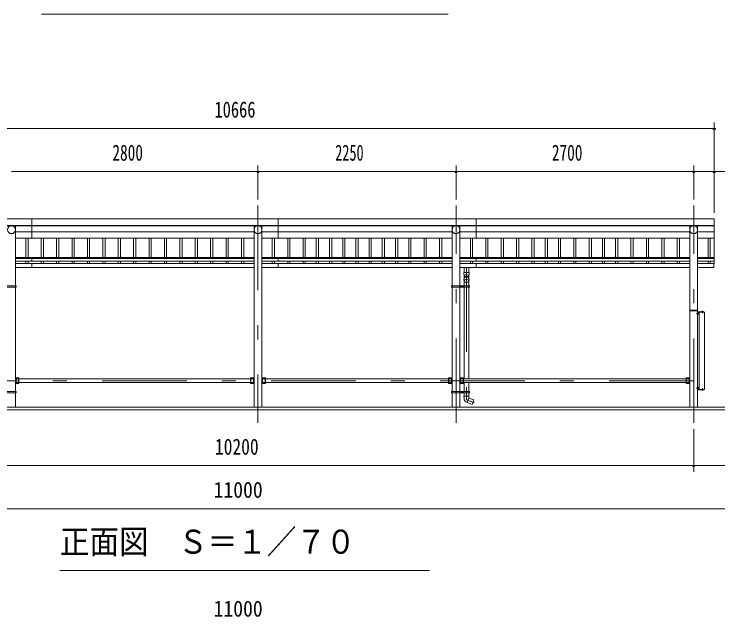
# Model space of a CAD drawing. Units: millimetres, scale not verified, with parts at other scales. Extents: x -34086 to 34091, y -14700 to 14700.
# Drawn here: x -2060 to 5935, y 774 to 7623 of the extents above; entities that cross this region are included whole.
import ezdxf
from ezdxf.enums import TextEntityAlignment as Align

# ---------------------------------------------------------------- set-up
doc = ezdxf.new("R2010")
doc.units = ezdxf.units.MM
doc.header["$LTSCALE"] = 80
doc.linetypes.add('USER3', pattern=[24, 12, -5, 2, -5])
for name, color, linetype, lineweight in [('0-2_1-07BOLD', 7, 'Continuous', 18), ('0-3_1-27CENTER', 3, 'USER3', 18), ('0-4_1-47THIN', 4, 'Continuous', 18), ('0-5_1-57DIM', 3, 'Continuous', 18)]:
    doc.layers.add(name, color=color, linetype=linetype, lineweight=lineweight)
doc.styles.add('ＭＳ ゴシック', font='')
doc.styles.get('ＭＳ ゴシック').set_extended_font_data('MS Gothic')

msp = doc.modelspace()

# ---------------------------------------------------------------- linework, layer by layer
at = {"layer": '0-2_1-07BOLD'}
for p, q in [((-1859.68, 5296.54), (-1859.68, 5078.35)), ((940.32, 5078.35), (940.32, 5296.54)), ((3190.32, 5296.54), (3190.32, 5078.35)), ((-4772.68, 5221.4), (5893.32, 5221.4)), ((5893.32, 5217.32), (-4772.68, 5217.32)), ((-2045.13, 4535.54), (-2045.13, 5217.32)), ((665.77, 3157.54), (665.77, 5217.32)), ((754.87, 5217.32), (754.87, 3157.54)), ((2915.77, 5217.32), (2915.77, 4535.54)), ((3004.87, 4535.54), (3004.87, 5217.32)), ((5615.77, 5217.32), (5615.77, 3157.54)), ((5704.87, 3157.54), (5704.87, 5217.32)), ((-2045.13, 5147.84), (665.77, 5147.84)), ((754.87, 5147.84), (2915.77, 5147.84)), ((3004.87, 5147.84), (5615.77, 5147.84)), ((5704.86, 5147.84), (5893.32, 5147.84)), ((665.77, 5078.35), (-2045.13, 5078.35)), ((2915.77, 5078.35), (754.87, 5078.35)), ((5615.77, 5078.35), (3004.87, 5078.35)), ((5893.32, 5078.35), (5704.86, 5078.35)), ((-2045.13, 4856.73), (665.77, 4856.73)), ((665.77, 4846.3), (-2045.13, 4846.3)), ((-2045.13, 4816.69), (665.77, 4816.69)), ((-1859.68, 4856.73), (-1859.68, 4816.69)), ((754.87, 4856.73), (2915.77, 4856.73)), ((2915.77, 4846.3), (754.87, 4846.3)), ((754.87, 4816.69), (2915.77, 4816.69)), ((940.32, 4816.69), (940.32, 4856.73)), ((3004.87, 4856.73), (5615.77, 4856.73)), ((5615.77, 4846.3), (3004.87, 4846.3)), ((3004.87, 4816.69), (5615.77, 4816.69)), ((3190.32, 4856.73), (3190.32, 4816.69)), ((5704.86, 4816.69), (5893.32, 4816.69)), ((5704.87, 4856.73), (5893.32, 4856.73)), ((5893.32, 4846.3), (5704.87, 4846.3)), ((665.77, 4790.36), (-2045.13, 4790.36)), ((-2045.13, 4745.36), (665.77, 4745.36)), ((-1859.68, 4790.36), (-1859.68, 4745.36)), ((2915.77, 4790.36), (754.87, 4790.36)), ((754.87, 4745.36), (2915.77, 4745.36)), ((940.32, 4745.36), (940.32, 4790.36)), ((5615.77, 4790.36), (3004.87, 4790.36)), ((3004.87, 4745.36), (5615.77, 4745.36)), ((3050.83, 4685.74), (3050.83, 4745.36)), ((3105.83, 4745.36), (3105.83, 4685.74)), ((3190.32, 4790.36), (3190.32, 4745.36)), ((5888.32, 4787.78), (5893.32, 4787.78)), ((3050.83, 4576.09), (3105.83, 4576.09)), ((-2045.14, 3335.54), (-2045.14, 4519.54)), ((-2045.13, 3386.14), (-2045.13, 4517.54)), ((-2043.54, 4519.54), (-2043.54, 4535.54)), ((-2037.44, 4527.54), (-2043.54, 4527.54)), ((2914.18, 4527.54), (2908.08, 4527.54)), ((2914.18, 4535.54), (2914.18, 4519.54)), ((2915.77, 3386.14), (2915.77, 4517.54)), ((2915.78, 4519.54), (2915.78, 3335.54)), ((3004.87, 4517.54), (3004.87, 3386.14)), ((3004.88, 3335.54), (3004.88, 4519.54)), ((3006.48, 4519.54), (3006.48, 4535.54)), ((3049.23, 4535.54), (3049.23, 4519.54)), ((3050.83, 4519.54), (3050.83, 3478.89)), ((3105.83, 3478.89), (3105.83, 4519.54)), ((3107.43, 4519.54), (3107.43, 4535.54)), ((3113.53, 4527.54), (3107.43, 4527.54)), ((5704.87, 4252.54), (5615.77, 4252.54)), ((5618.77, 4260.54), (5701.87, 4260.54)), ((5756.98, 4245.83), (5756.98, 4242.34)), ((5762.75, 4242.34), (5762.75, 4245.83)), ((5709.67, 4224.54), (5711.67, 4222.54)), ((5711.67, 4220.54), (5709.67, 4222.54)), ((5711.67, 4226.29), (5716.47, 4226.29)), ((5716.47, 4218.79), (5711.67, 4218.79)), ((5721.07, 4237.54), (5721.07, 3357.54)), ((-2008.34, 3478.89), (-2037.19, 3478.89)), ((-2008.34, 3424.54), (-2008.34, 3490.54)), ((625.77, 3478.89), (-2005.13, 3478.89)), ((628.97, 3424.54), (628.97, 3490.54)), ((794.87, 3490.54), (754.87, 3490.54)), ((791.67, 3424.54), (791.67, 3490.54)), ((2875.77, 3478.89), (794.87, 3478.89)), ((2878.97, 3424.54), (2878.97, 3490.54)), ((3044.87, 3490.54), (3004.87, 3490.54)), ((3041.67, 3490.54), (3041.67, 3424.54)), ((3044.87, 3424.54), (3044.87, 3490.54)), ((3044.87, 3478.89), (5575.77, 3478.89)), ((5578.97, 3490.54), (5578.97, 3424.54)), ((5578.97, 3478.89), (5607.82, 3478.89)), ((-2005.13, 3436.19), (625.77, 3436.19)), ((794.87, 3436.19), (2875.77, 3436.19)), ((2878.97, 3436.19), (2907.82, 3436.19)), ((3004.87, 3424.54), (3044.87, 3424.54)), ((5575.77, 3436.19), (3044.87, 3436.19)), ((3050.82, 3436.19), (3050.82, 3335.54)), ((3105.82, 3335.54), (3105.82, 3436.19)), ((5709.67, 3381.04), (5708.07, 3381.04)), ((5711.67, 3374.54), (5709.67, 3372.54)), ((5709.67, 3370.54), (5711.67, 3372.54)), ((5709.67, 3364.74), (5711.67, 3364.74)), ((5711.67, 3376.29), (5716.47, 3376.29)), ((5711.67, 3368.79), (5716.47, 3368.79)), ((5716.47, 3365.03), (5711.67, 3365.03)), ((5717.17, 3366.24), (5716.47, 3365.03)), ((-2045.14, 3157.54), (-2045.14, 3319.54)), ((-2043.54, 3319.54), (-2043.54, 3335.54)), ((-2037.44, 3327.54), (-2043.54, 3327.54)), ((2914.17, 3327.54), (2908.07, 3327.54)), ((2914.17, 3335.54), (2914.17, 3319.54)), ((2915.77, 3319.54), (2915.77, 3157.54)), ((3004.87, 3157.54), (3004.87, 3319.54)), ((3006.47, 3319.54), (3006.47, 3335.54)), ((3049.22, 3335.54), (3049.22, 3319.54)), ((3049.32, 3282.63), (3107.32, 3282.63)), ((3049.32, 3282.63), (3051.08, 3256.84)), ((3050.82, 3319.54), (3050.82, 3282.63)), ((3105.82, 3282.63), (3105.82, 3319.54)), ((3107.42, 3319.54), (3107.42, 3335.54)), ((3113.52, 3327.54), (3107.42, 3327.54)), ((5756.98, 3349.25), (5756.98, 3352.74)), ((5762.75, 3352.74), (5762.75, 3349.25)), ((3087.01, 3208.95), (3105.82, 3260.63)), ((6210.32, 3127.54), (-5089.68, 3127.54))]:
    msp.add_line(p, q, dxfattribs=at)
for points in [[(5893.32, 4787.78), (5893.32, 5296.54), (-4772.68, 5296.54), (-4772.68, 4787.78), (-4767.68, 4787.78)], [(5704.86, 4745.36), (5888.32, 4745.36), (5888.32, 4790.36), (5704.86, 4790.36)], [(3107.83, 4685.74), (3048.83, 4685.74), (3050.83, 4636.07), (3050.83, 4617.97)], [(3105.83, 4617.98), (3105.83, 4636.07), (3107.83, 4685.74)], [(3048.84, 4609), (3050.83, 4583.03), (3050.83, 4535.54)], [(3105.83, 4535.54), (3105.83, 4583.03), (3107.83, 4608.87)], [(5709.07, 4240.74), (5774.87, 4240.74), (5774.87, 4237.54)], [(5766.12, 4240.74), (5766.12, 4242.34), (5753.62, 4242.34), (5753.62, 4240.74)], [(5754.1, 4242.34), (5754.1, 4245.83), (5754.97, 4246.34), (5764.77, 4246.34), (5765.64, 4245.83), (5765.64, 4242.34)], [(5708.07, 4236.54), (5708.07, 4205.74), (5704.87, 4205.74)], [(5708.07, 4214.04), (5709.67, 4214.04), (5709.67, 4231.04), (5708.07, 4231.04)], [(5709.07, 3357.54), (5781.07, 3357.54), (5781.07, 4237.54), (5709.07, 4237.54)], [(5709.67, 4230.34), (5711.67, 4230.34), (5711.67, 4214.74), (5709.67, 4214.74)], [(5711.67, 4215.03), (5716.47, 4215.03), (5717.17, 4216.24), (5717.17, 4228.84), (5716.47, 4230.04), (5711.67, 4230.04)], [(-2045.14, 3490.54), (-2005.14, 3490.54), (-2005.14, 3424.54), (-2045.14, 3424.54)], [(-2037.19, 3478.89), (-2037.19, 3436.19), (-2008.34, 3436.19)], [(665.77, 3490.54), (625.77, 3490.54), (625.77, 3424.54), (665.77, 3424.54)], [(628.97, 3436.19), (657.82, 3436.19), (657.82, 3478.89), (628.97, 3478.89)], [(794.87, 3490.54), (794.87, 3424.54), (754.87, 3424.54)], [(791.67, 3478.89), (762.82, 3478.89), (762.82, 3436.19), (791.67, 3436.19)], [(2915.77, 3490.54), (2875.77, 3490.54), (2875.77, 3424.54), (2915.77, 3424.54)], [(2907.82, 3436.19), (2907.82, 3478.89), (2878.97, 3478.89)], [(3041.67, 3436.19), (3012.82, 3436.19), (3012.82, 3478.89), (3041.67, 3478.89)], [(5615.77, 3424.54), (5575.77, 3424.54), (5575.77, 3490.54), (5615.77, 3490.54)], [(5607.82, 3478.89), (5607.82, 3436.19), (5578.97, 3436.19)], [(5704.87, 3389.34), (5708.07, 3389.34), (5708.07, 3358.54)], [(5709.67, 3381.04), (5709.67, 3364.04), (5708.07, 3364.04)], [(5711.67, 3364.74), (5711.67, 3380.34), (5709.67, 3380.34)], [(5717.17, 3366.24), (5717.17, 3378.84), (5716.47, 3380.05), (5711.67, 3380.05)], [(3107.32, 3282.63), (3105.82, 3260.63), (3162.2, 3240.11), (3143.39, 3188.43), (3087.29, 3208.85)], [(5709.07, 3354.34), (5774.87, 3354.34), (5774.87, 3357.54)], [(5766.12, 3354.34), (5766.12, 3352.74), (5753.62, 3352.74), (5753.62, 3354.34)], [(5754.1, 3352.74), (5754.1, 3349.25), (5754.97, 3348.74), (5764.77, 3348.74), (5765.64, 3349.25), (5765.64, 3352.74)], [(-4939.68, 3127.54), (-4939.68, 3157.54), (6060.32, 3157.54), (6060.32, 3127.54)]]:
    msp.add_lwpolyline(points, dxfattribs=at)
for points in [[(-2037.44, 4519.54), (-2242.89, 4519.54), (-2242.89, 4535.54), (-2037.44, 4535.54)], [(3113.53, 4535.54), (2908.08, 4535.54), (2908.08, 4519.54), (3113.53, 4519.54)], [(3032.86, 4524.65), (3032.86, 4530.42), (3027.85, 4533.31), (3022.85, 4530.42), (3022.85, 4524.65), (3027.85, 4521.77)], [(-2037.44, 3335.54), (-2242.89, 3335.54), (-2242.89, 3319.54), (-2037.44, 3319.54)], [(3113.52, 3319.54), (3113.52, 3335.54), (2908.07, 3335.54), (2908.07, 3319.54)], [(3032.85, 3330.43), (3027.84, 3333.31), (3022.84, 3330.43), (3022.84, 3324.65), (3027.84, 3321.77), (3032.85, 3324.65)]]:
    msp.add_lwpolyline(points, close=True, dxfattribs=at)
for centre, radius in [((-2089.68, 5172.78), 44.55), ((710.32, 5172.78), 44.55), ((2960.31, 5172.78), 44.55), ((5660.32, 5172.78), 44.55), ((3027.85, 4527.54), 6.25), ((3027.85, 4527.54), 4.9), ((3027.84, 3327.54), 6.25), ((3027.84, 3327.54), 4.9)]:
    msp.add_circle(centre, radius, dxfattribs=at)
for centre, radius, start, end in [((-2089.68, 5172.09), 44.55, 180, 0), ((710.32, 5172.09), 44.55, 180, 0), ((2960.31, 5172.09), 44.55, 180, 0), ((5660.32, 5172.09), 44.55, 180, 0), ((3078.33, 4636.37), 27.55, 3.55867, 176.44133), ((3078.33, 4615.67), 27.55, 3.55867, 176.44133), ((3078.33, 4607.16), 29.55, 3.56303, 176.43697), ((3078.33, 4582.05), 27.55, 3.55867, 176.44133), ((5618.77, 4257.54), 3, 90, 180), ((5701.87, 4257.54), 3, 0, 90), ((5709.07, 4236.54), 4.2, 90, 180), ((5755.54, 4244.02), 2.32, 51.46857, 90), ((5759.87, 4237.83), 8.51, 70.17088, 109.83133), ((5764.2, 4244.02), 2.32, 90, 128.54623), ((5709.07, 4236.54), 1, 90, 180), ((5714.29, 4228.17), 2.88, 319.27318, 360), ((5706.71, 4222.54), 10.46, 338.97459, 21.0237), ((5714.29, 4216.91), 2.88, 0, 40.72682), ((5709.07, 3358.54), 4.2, 180, 270), ((5709.07, 3358.54), 1, 180, 270), ((5714.29, 3378.17), 2.88, 319.27318, 360), ((5706.71, 3372.54), 10.46, 338.9763, 21.02541), ((5714.29, 3366.91), 2.88, 0, 40.72682), ((5755.54, 3351.06), 2.32, 270, 308.53143), ((5759.87, 3357.25), 8.51, 250.16867, 289.82912), ((5764.2, 3351.06), 2.32, 231.45377, 270), ((3105.95, 3260.59), 55, 183.90576, 250.16731)]:
    msp.add_arc(centre, radius, start, end, dxfattribs=at)
at = {"layer": '0-3_1-27CENTER'}
for p, q in [((710.32, 5447.54), (710.32, 2977.54)), ((2960.32, 2977.54), (2960.32, 5447.54)), ((5660.32, 2977.54), (5660.32, 5447.54)), ((3078.33, 4745.36), (3078.33, 3241.38)), ((3015.35, 4527.54), (3040.35, 4527.54)), ((3027.85, 4515.04), (3027.85, 4540.04)), ((5759.87, 4223.06), (5759.87, 4249.25)), ((5689.27, 4222.54), (5721.17, 4222.54)), ((5660.32, 3457.54), (-4539.68, 3457.54)), ((5721.17, 3372.54), (5689.27, 3372.54)), ((5759.87, 3372.02), (5759.87, 3345.83)), ((3040.35, 3327.54), (3015.35, 3327.54)), ((3027.84, 3340.04), (3027.84, 3315.04)), ((3078.32, 3241.38), (3171.59, 3207.43))]:
    msp.add_line(p, q, dxfattribs=at)
at = {"layer": '0-4_1-47THIN'}
for p, q in [((-1927.18, 4856.73), (-1927.18, 5078.35)), ((-1902.18, 5078.35), (-1902.18, 4856.73)), ((-1752.18, 5078.35), (-1752.18, 4856.73)), ((-1727.18, 4856.73), (-1727.18, 5078.35)), ((-1577.18, 4856.73), (-1577.18, 5078.35)), ((-1552.18, 5078.35), (-1552.18, 4856.73)), ((-1402.18, 5078.35), (-1402.18, 4856.73)), ((-1377.18, 4856.73), (-1377.18, 5078.35)), ((-1227.18, 4856.73), (-1227.18, 5078.35)), ((-1202.18, 5078.35), (-1202.18, 4856.73)), ((-1052.18, 5078.35), (-1052.18, 4856.73)), ((-1027.18, 4856.73), (-1027.18, 5078.35)), ((-877.18, 4856.73), (-877.18, 5078.35)), ((-852.18, 5078.35), (-852.18, 4856.73)), ((-702.18, 5078.35), (-702.18, 4856.73)), ((-677.18, 4856.73), (-677.18, 5078.35)), ((-527.18, 4856.73), (-527.18, 5078.35)), ((-502.18, 5078.35), (-502.18, 4856.73)), ((-352.18, 5078.35), (-352.18, 4856.73)), ((-327.18, 4856.73), (-327.18, 5078.35)), ((-177.18, 4856.73), (-177.18, 5078.35)), ((-152.18, 5078.35), (-152.18, 4856.73)), ((-2.18, 5078.35), (-2.18, 4856.73)), ((22.82, 4856.73), (22.82, 5078.35)), ((172.82, 4856.73), (172.82, 5078.35)), ((197.82, 5078.35), (197.82, 4856.73)), ((347.82, 5078.35), (347.82, 4856.73)), ((372.82, 4856.73), (372.82, 5078.35)), ((522.82, 4856.73), (522.82, 5078.35)), ((547.82, 5078.35), (547.82, 4856.73)), ((872.82, 5078.35), (872.82, 4856.73)), ((897.82, 4856.73), (897.82, 5078.35)), ((1047.82, 4856.73), (1047.82, 5078.35)), ((1072.82, 5078.35), (1072.82, 4856.73)), ((1222.82, 5078.35), (1222.82, 4856.73)), ((1247.82, 4856.73), (1247.82, 5078.35)), ((1372.82, 4856.73), (1372.82, 5078.35)), ((1397.82, 5078.35), (1397.82, 4856.73)), ((1522.82, 5078.35), (1522.82, 4856.73)), ((1547.82, 4856.73), (1547.82, 5078.35)), ((1672.82, 4856.73), (1672.82, 5078.35)), ((1697.82, 5078.35), (1697.82, 4856.73)), ((1822.82, 5078.35), (1822.82, 4856.73)), ((1847.82, 4856.73), (1847.82, 5078.35)), ((1972.82, 4856.73), (1972.82, 5078.35)), ((1997.82, 5078.35), (1997.82, 4856.73)), ((2122.82, 5078.35), (2122.82, 4856.73)), ((2147.82, 4856.73), (2147.82, 5078.35)), ((2272.82, 4856.73), (2272.82, 5078.35)), ((2297.82, 5078.35), (2297.82, 4856.73)), ((2422.82, 5078.35), (2422.82, 4856.73)), ((2447.82, 4856.73), (2447.82, 5078.35)), ((2597.82, 4856.73), (2597.82, 5078.35)), ((2622.82, 5078.35), (2622.82, 4856.73)), ((2772.82, 5078.35), (2772.82, 4856.73)), ((2797.82, 4856.73), (2797.82, 5078.35)), ((3122.82, 4856.73), (3122.82, 5078.35)), ((3147.82, 5078.35), (3147.82, 4856.73)), ((3297.82, 5078.35), (3297.82, 4856.73)), ((3322.82, 4856.73), (3322.82, 5078.35)), ((3472.82, 4856.73), (3472.82, 5078.35)), ((3497.82, 5078.35), (3497.82, 4856.73)), ((3647.82, 5078.35), (3647.82, 4856.73)), ((3672.82, 4856.73), (3672.82, 5078.35)), ((3822.81, 4856.73), (3822.81, 5078.35)), ((3847.82, 5078.35), (3847.82, 4856.73)), ((3972.82, 5078.35), (3972.82, 4856.73)), ((3997.82, 4856.73), (3997.82, 5078.35)), ((4122.82, 4856.73), (4122.82, 5078.35)), ((4147.82, 5078.35), (4147.82, 4856.73)), ((4297.82, 5078.35), (4297.82, 4856.73)), ((4322.82, 4856.73), (4322.82, 5078.35)), ((4472.81, 4856.73), (4472.81, 5078.35)), ((4497.82, 5078.35), (4497.82, 4856.73)), ((4622.82, 5078.35), (4622.82, 4856.73)), ((4647.82, 4856.73), (4647.82, 5078.35)), ((4772.82, 4856.73), (4772.82, 5078.35)), ((4797.82, 5078.35), (4797.82, 4856.73)), ((4947.82, 5078.35), (4947.82, 4856.73)), ((4972.82, 4856.73), (4972.82, 5078.35)), ((5122.82, 4856.73), (5122.82, 5078.35)), ((5147.82, 5078.35), (5147.82, 4856.73)), ((5297.82, 5078.35), (5297.82, 4856.73)), ((5322.82, 4856.73), (5322.82, 5078.35)), ((5472.82, 4856.73), (5472.82, 5078.35)), ((5497.82, 5078.35), (5497.82, 4856.73)), ((5822.82, 5078.35), (5822.82, 4856.73)), ((5847.82, 4856.73), (5847.82, 5078.35)), ((-1927.18, 4790.36), (-1927.18, 4816.69)), ((-1902.18, 4816.69), (-1902.18, 4790.36)), ((-1752.18, 4816.69), (-1752.18, 4790.36)), ((-1727.18, 4790.36), (-1727.18, 4816.69)), ((-1577.18, 4790.36), (-1577.18, 4816.69)), ((-1552.18, 4816.69), (-1552.18, 4790.36)), ((-1402.18, 4816.69), (-1402.18, 4790.36)), ((-1377.18, 4790.36), (-1377.18, 4816.69)), ((-1227.18, 4790.36), (-1227.18, 4816.69)), ((-1202.18, 4816.69), (-1202.18, 4790.36)), ((-1052.18, 4816.69), (-1052.18, 4790.36)), ((-1027.18, 4790.36), (-1027.18, 4816.69)), ((-877.18, 4790.36), (-877.18, 4816.69)), ((-852.18, 4816.69), (-852.18, 4790.36)), ((-702.18, 4816.69), (-702.18, 4790.36)), ((-677.18, 4790.36), (-677.18, 4816.69)), ((-527.18, 4790.36), (-527.18, 4816.69)), ((-502.18, 4816.69), (-502.18, 4790.36)), ((-352.18, 4816.69), (-352.18, 4790.36)), ((-327.18, 4790.36), (-327.18, 4816.69)), ((-177.18, 4790.36), (-177.18, 4816.69)), ((-152.18, 4816.69), (-152.18, 4790.36)), ((-2.18, 4816.69), (-2.18, 4790.36)), ((22.82, 4790.36), (22.82, 4816.69)), ((172.82, 4790.36), (172.82, 4816.69)), ((197.82, 4816.69), (197.82, 4790.36)), ((347.82, 4816.69), (347.82, 4790.36)), ((372.82, 4790.36), (372.82, 4816.69)), ((522.82, 4790.36), (522.82, 4816.69)), ((547.82, 4816.69), (547.82, 4790.36)), ((872.82, 4816.69), (872.82, 4790.36)), ((897.82, 4790.36), (897.82, 4816.69)), ((1047.82, 4790.36), (1047.82, 4816.69)), ((1072.82, 4816.69), (1072.82, 4790.36)), ((1222.82, 4816.69), (1222.82, 4790.36)), ((1247.82, 4790.36), (1247.82, 4816.69)), ((1372.82, 4790.36), (1372.82, 4816.69)), ((1397.82, 4816.69), (1397.82, 4790.36)), ((1522.82, 4816.69), (1522.82, 4790.36)), ((1547.82, 4790.36), (1547.82, 4816.69)), ((1672.82, 4790.36), (1672.82, 4816.69)), ((1697.82, 4816.69), (1697.82, 4790.36)), ((1822.82, 4816.69), (1822.82, 4790.36)), ((1847.82, 4790.36), (1847.82, 4816.69)), ((1972.82, 4790.36), (1972.82, 4816.69)), ((1997.82, 4816.69), (1997.82, 4790.36)), ((2122.82, 4816.69), (2122.82, 4790.36)), ((2147.82, 4790.36), (2147.82, 4816.69)), ((2272.82, 4790.36), (2272.82, 4816.69)), ((2297.82, 4816.69), (2297.82, 4790.36)), ((2422.82, 4816.69), (2422.82, 4790.36)), ((2447.82, 4790.36), (2447.82, 4816.69)), ((2597.82, 4790.36), (2597.82, 4816.69)), ((2622.82, 4816.69), (2622.82, 4790.36)), ((2772.82, 4816.69), (2772.82, 4790.36)), ((2797.82, 4790.36), (2797.82, 4816.69)), ((3122.82, 4790.36), (3122.82, 4816.69)), ((3147.82, 4816.69), (3147.82, 4790.36)), ((3297.82, 4816.69), (3297.82, 4790.36)), ((3322.82, 4790.36), (3322.82, 4816.69)), ((3472.82, 4790.36), (3472.82, 4816.69)), ((3497.82, 4816.69), (3497.82, 4790.36)), ((3647.82, 4816.69), (3647.82, 4790.36)), ((3672.82, 4790.36), (3672.82, 4816.69)), ((3822.81, 4790.36), (3822.81, 4816.69)), ((3847.82, 4816.69), (3847.82, 4790.36)), ((3972.82, 4816.69), (3972.82, 4790.36)), ((3997.82, 4790.36), (3997.82, 4816.69)), ((4122.82, 4790.36), (4122.82, 4816.69)), ((4147.82, 4816.69), (4147.82, 4790.36)), ((4297.82, 4816.69), (4297.82, 4790.36)), ((4322.82, 4790.36), (4322.82, 4816.69)), ((4472.81, 4790.36), (4472.81, 4816.69)), ((4497.82, 4816.69), (4497.82, 4790.36)), ((4622.82, 4816.69), (4622.82, 4790.36)), ((4647.82, 4790.36), (4647.82, 4816.69)), ((4772.82, 4790.36), (4772.82, 4816.69)), ((4797.82, 4816.69), (4797.82, 4790.36)), ((4947.82, 4816.69), (4947.82, 4790.36)), ((4972.82, 4790.36), (4972.82, 4816.69)), ((5122.82, 4790.36), (5122.82, 4816.69)), ((5147.82, 4816.69), (5147.82, 4790.36)), ((5297.82, 4816.69), (5297.82, 4790.36)), ((5322.82, 4790.36), (5322.82, 4816.69)), ((5472.82, 4790.36), (5472.82, 4816.69)), ((5497.82, 4816.69), (5497.82, 4790.36)), ((5822.82, 4816.69), (5822.82, 4790.36)), ((5847.82, 4790.36), (5847.82, 4816.69))]:
    msp.add_line(p, q, dxfattribs=at)
at = {"layer": '0-5_1-57DIM'}
for p, q in [((2870.32, 7622.54), (-1749.68, 7622.54)), ((-4772.68, 6322.54), (5893.32, 6322.54)), ((5907.32, 6322.54), (5879.32, 6322.54)), ((5893.32, 5366.54), (5893.32, 6392.54)), ((710.32, 5902.54), (710.32, 5517.54)), ((2960.32, 5517.54), (2960.32, 5902.54)), ((5660.32, 5517.54), (5660.32, 5902.54)), ((-2089.68, 5832.54), (710.32, 5832.54)), ((724.32, 5832.54), (696.32, 5832.54)), ((710.32, 5832.54), (2960.32, 5832.54)), ((2974.32, 5832.54), (2946.32, 5832.54)), ((2960.32, 5832.54), (5660.32, 5832.54)), ((5674.32, 5832.54), (5646.32, 5832.54)), ((5660.32, 5832.54), (5893.32, 5832.54)), ((5907.32, 5832.54), (5879.32, 5832.54)), ((5893.32, 5832.54), (6442.82, 5832.54)), ((5660.32, 2422.54), (5660.32, 2907.54)), ((-4539.68, 2492.54), (5660.32, 2492.54)), ((5674.32, 2492.54), (5646.32, 2492.54)), ((5660.32, 2492.54), (6060.32, 2492.54)), ((-4939.68, 2002.54), (6060.32, 2002.54)), ((2660.32, 1302.54), (-1539.68, 1302.54))]:
    msp.add_line(p, q, dxfattribs=at)
for centre in [(5893.32, 6322.54), (710.32, 5832.54), (2960.32, 5832.54), (5660.32, 5832.54), (5893.32, 5832.54), (5660.32, 2492.54)]:
    msp.add_arc(centre, 14, 180, 0, dxfattribs=at)

# ---------------------------------------------------------------- texts
at = {"layer": '0-5_1-57DIM', "color": 7, "style": 'ＭＳ ゴシック'}
for s, height, width, p in [('10666', 182.3, 0.75, (216.44, 6392.54)), ('2800', 182.3, 0.7, (-943.46, 5902.54)), ('2250', 182.3, 0.65, (1587.96, 5902.54)), ('2700', 182.3, 0.7, (4049.08, 5902.54)), ('10200', 182.3, 0.8, (221.89, 2562.54)), ('11000', 182.3, 0.9, (206.05, 2072.54)), ('正面図\u3000Ｓ＝１／７０', 273.5, 0.9, (-1539.68, 1409.85)), ('11000', 182.3, 0.9, (206.06, 722.54))]:
    msp.add_text(s, height=height, dxfattribs=dict(at, width=width)).set_placement(p, align=Align.BOTTOM_LEFT)

doc.saveas('drawing.dxf')
